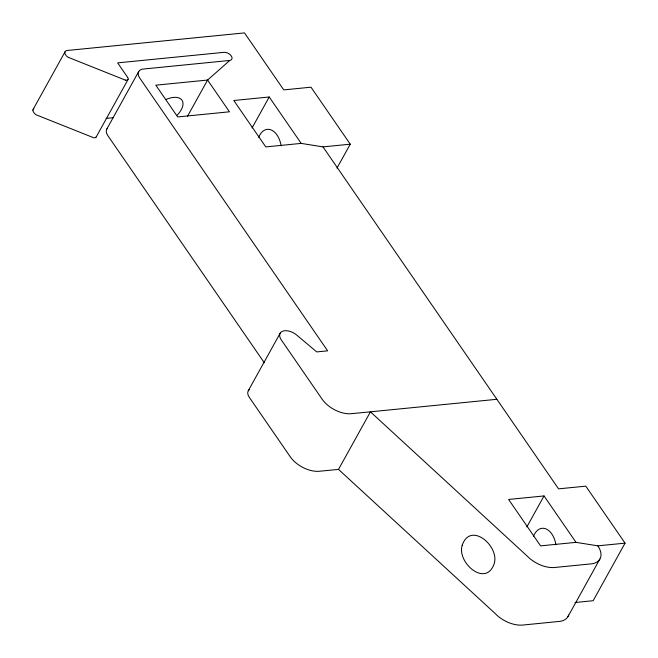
<?xml version="1.0" encoding="UTF-8"?>
<svg xmlns="http://www.w3.org/2000/svg" width="658" height="658" viewBox="0 0 658 658"><rect width="100%" height="100%" fill="white"/><g stroke="black" fill="none" stroke-linecap="round" stroke-linejoin="round"><path stroke-width="0.99" d="M33.213 109.244L65.117 51.678M96.142 137.07L128.047 79.503M106.826 129.034L138.731 71.475M187.456 116.359L207.591 80.046L229.798 60.437A5.807 3.405 29 0 0 231.262 55.955A5.807 3.405 29 0 0 224.205 52.311L117.642 62.872L127.742 77.529M252.047 127.981L269.229 96.989L301.191 143.395L323.004 146.89L350.253 144.184L310.995 87.193L283.746 89.891L244.488 32.9L67.091 50.493A5.807 3.405 29 0 0 64.854 52.5A5.774 3.389 29 0 0 65.084 53.948L66.474 55.979A5.774 3.389 29 0 0 68.152 57.287L125.374 80.12M336.995 168.103L350.253 144.184M248.28 390.745L280.185 333.178M249.448 389.454A11.605 6.81 29 0 0 249.308 397.342L290.252 456.775A23.211 13.612 29 0 0 318.464 471.342L338.516 469.393L370.429 411.826L496.864 399.291M526.852 526.943L544.034 495.943L576.005 542.356L597.818 545.844L625.059 543.146L585.801 486.155L558.56 488.853L323.004 146.89M567.961 616.612L599.874 559.045M625.059 543.146L593.154 600.713L574.985 602.514M229.527 60.478L142.679 69.106A11.573 6.786 29 0 0 140.705 69.707A11.614 6.81 29 0 0 139.759 78.072L327.643 350.829L316.745 351.915L296.676 335.045A11.605 6.81 29 0 0 283.088 331.048A11.605 6.81 29 0 0 281.213 339.775L322.157 399.217A23.211 13.612 29 0 0 350.377 413.775L370.429 411.826L527.247 556.125A24.116 14.139 29 0 0 555.418 567.41L591.986 563.791A23.219 13.612 29 0 0 597.818 545.844M269.229 96.989L233.804 100.501L265.774 146.907L301.191 143.395M106.177 118.407L113.324 117.7M544.034 495.943L508.609 499.455L540.58 545.869L576.005 542.356M338.516 469.393L495.334 613.692A24.116 14.139 29 0 0 523.513 624.977L560.073 621.349A23.219 13.612 29 0 0 568.66 615.049M264.327 362.797L107.854 135.638A11.614 6.81 29 0 1 107.336 128.343M533.498 536.286A19.732 12.189 84.3 0 1 545.753 528.802A19.732 12.189 84.3 0 1 555.936 544.758M166.186 99.399A19.732 10.339 -34.6 0 1 181.962 100.156A19.732 10.339 -34.6 0 1 177.249 115.117M258.693 137.325A19.732 12.189 84.3 0 1 270.948 129.848A19.732 12.189 84.3 0 1 281.131 145.796M127.742 77.537A3.463 2.032 29 0 1 125.39 80.112M96.298 136.576A3.463 2.032 29 0 1 93.485 137.678L36.239 114.846A5.774 3.389 29 0 1 34.57 113.538L33.171 111.515A5.774 3.389 29 0 1 32.949 110.067M32.958 110.083A5.774 3.389 29 0 1 33.813 108.628M462.22 545.202C456.586 562.491 485.81 587.997 494.191 563.717C499.825 546.436 470.593 520.93 462.22 545.202M207.591 80.046L155.814 85.178L177.685 116.935L229.461 111.802L207.591 80.046"/></g></svg>
